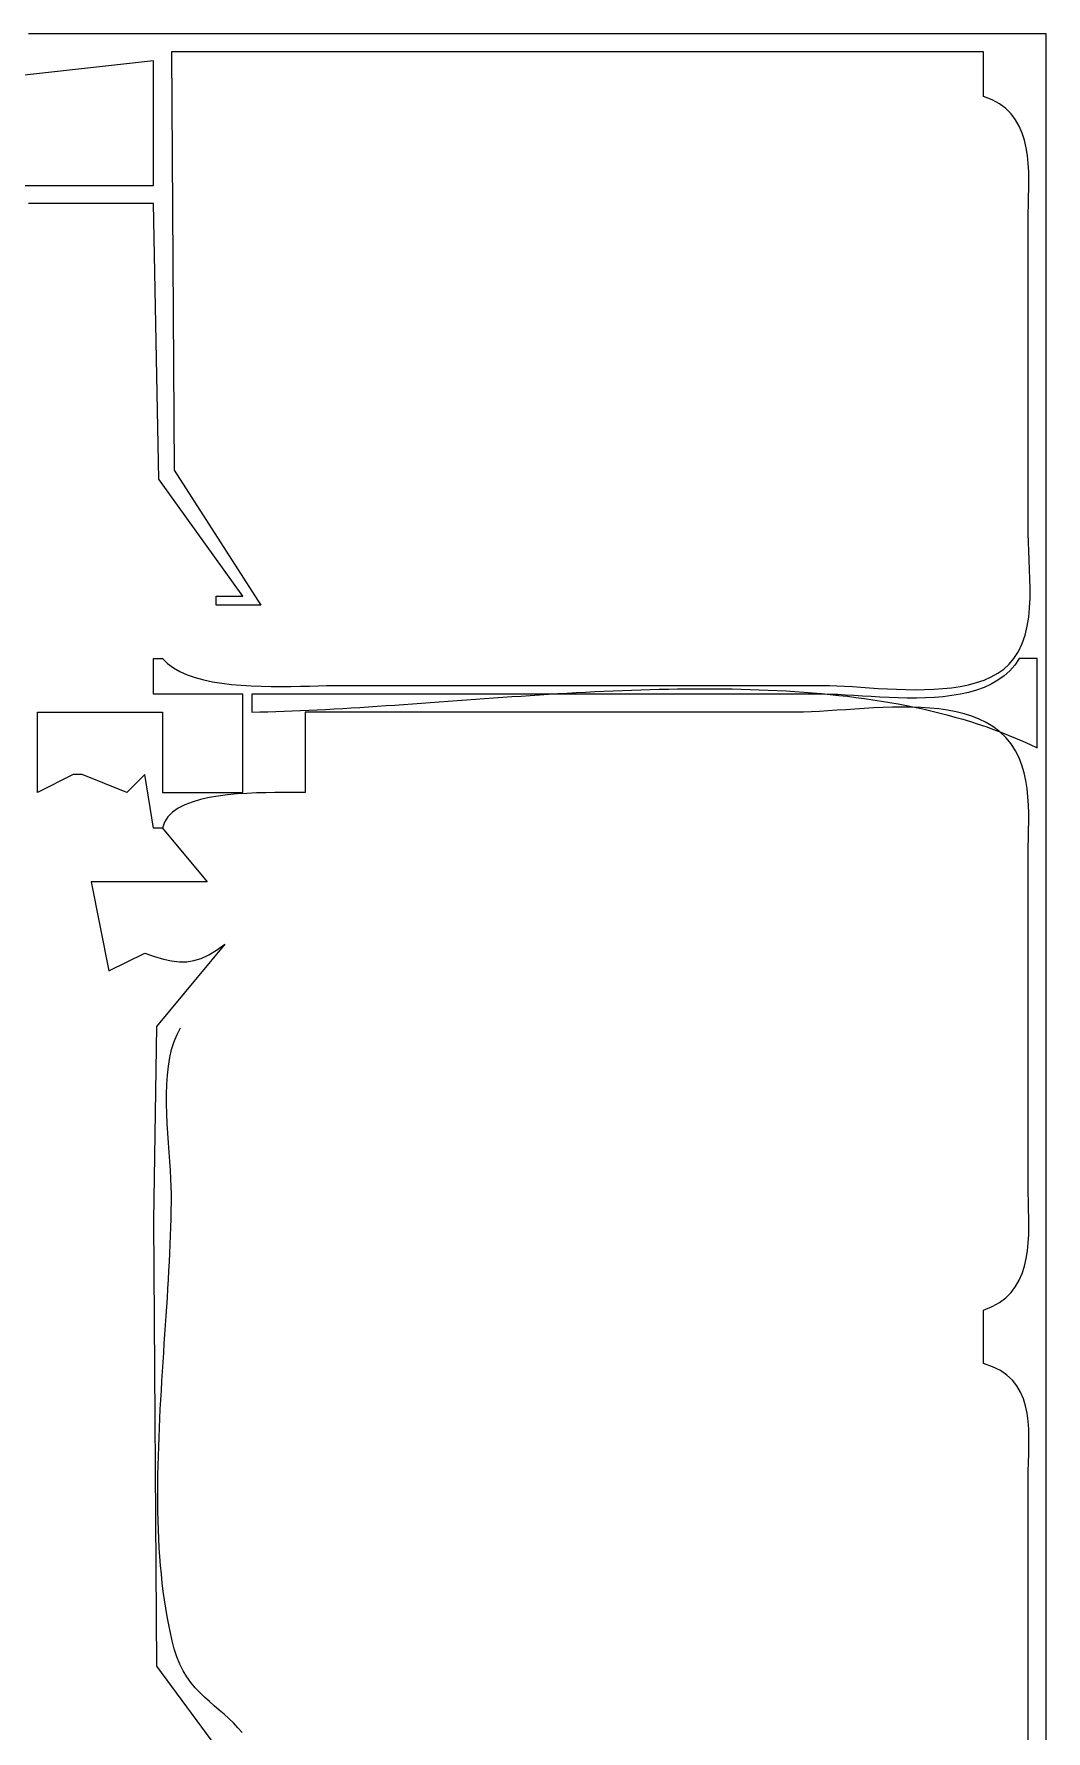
# Model space of a CAD drawing. Header units: metres. Extents: x 169 to 614, y 211 to 1165.
# Drawn here: x 419.6 to 533, y 924.8 to 1115 of the extents above; entities that cross this region are included whole.
import ezdxf

# ---------------------------------------------------------------- set-up
doc = ezdxf.new("R2010")
doc.units = ezdxf.units.M

msp = doc.modelspace()

# ---------------------------------------------------------------- linework, layer by layer
for p, q in [((533, 1115), (419, 1115)), ((533, 592), (533, 1115)), ((526, 1113), (435, 1113)), ((435, 1113), (435.3179, 1066.1042)), ((526, 1108), (526, 1113)), ((433, 1112), (415, 1110)), ((433, 1098), (433, 1112)), ((526.9465, 1107.6221), (526, 1108)), ((527.7694, 1107.1643), (526.9465, 1107.6221)), ((528.477, 1106.6328), (527.7694, 1107.1643)), ((529.0778, 1106.0337), (528.477, 1106.6328)), ((529.5803, 1105.3733), (529.0778, 1106.0337)), ((529.9928, 1104.6575), (529.5803, 1105.3733)), ((530.3239, 1103.8927), (529.9928, 1104.6575)), ((530.5818, 1103.0849), (530.3239, 1103.8927)), ((530.7752, 1102.2403), (530.5818, 1103.0849)), ((530.9124, 1101.3651), (530.7752, 1102.2403)), ((531.0018, 1100.4655), (530.9124, 1101.3651)), ((531.0519, 1099.5475), (531.0018, 1100.4655)), ((531.0712, 1098.6174), (531.0519, 1099.5475)), ((416, 1098), (433, 1098)), ((531.0509, 1096.7453), (531.0681, 1097.6813)), ((531.0681, 1097.6813), (531.0712, 1098.6174)), ((433, 1096), (419, 1096)), ((433.6034, 1065.1042), (433, 1096)), ((531.0084, 1094.8985), (531.0282, 1095.8157)), ((531.0282, 1095.8157), (531.0509, 1096.7453)), ((531, 1094), (531.0084, 1094.8985)), ((531, 1059), (531, 1094)), ((443, 1052), (433.6034, 1065.1042)), ((435.3179, 1066.1042), (445, 1051)), ((531.0148, 1058.0623), (531, 1059)), ((531.0524, 1057.077), (531.0148, 1058.0623)), ((531.1021, 1056.0536), (531.0524, 1057.077)), ((531.153, 1055.0016), (531.1021, 1056.0536)), ((531.1947, 1053.9304), (531.153, 1055.0016)), ((531.2164, 1052.8496), (531.1947, 1053.9304)), ((440, 1051), (440, 1052)), ((440, 1052), (443, 1052)), ((531.1573, 1050.6968), (531.2075, 1051.7685)), ((531.2075, 1051.7685), (531.2164, 1052.8496)), ((445, 1051), (440, 1051)), ((531.0551, 1049.6438), (531.1573, 1050.6968)), ((530.6523, 1047.6323), (530.8904, 1048.6192)), ((530.8904, 1048.6192), (531.0551, 1049.6438)), ((529.9137, 1045.8097), (530.3303, 1046.6926)), ((530.3303, 1046.6926), (530.6523, 1047.6323)), ((433, 1041), (433, 1045)), ((433, 1045), (434, 1045)), ((434, 1045), (434.5595, 1044.452)), ((434.5595, 1044.452), (435.2146, 1043.9701)), ((528.2633, 1043.8316), (528.8658, 1044.3753)), ((528.8658, 1044.3753), (529.3919, 1044.993)), ((529.4976, 1044.2789), (528.9262, 1043.6372)), ((529.3919, 1044.993), (529.9137, 1045.8097)), ((530, 1045), (529.4976, 1044.2789)), ((532, 1045), (530, 1045)), ((532, 1035), (532, 1045)), ((435.2146, 1043.9701), (435.9564, 1043.5503)), ((435.9564, 1043.5503), (436.7759, 1043.1884)), ((436.7759, 1043.1884), (437.6642, 1042.8805)), ((437.6642, 1042.8805), (438.6126, 1042.6226)), ((438.6126, 1042.6226), (439.6121, 1042.4105)), ((439.6121, 1042.4105), (440.6538, 1042.2403)), ((440.6538, 1042.2403), (441.7289, 1042.1079)), ((524.3186, 1042.0737), (525.2116, 1042.3113)), ((525.2116, 1042.3113), (526.0587, 1042.6017)), ((526.0587, 1042.6017), (526.8537, 1042.9491)), ((527.5958, 1042.5746), (526.8467, 1042.1453)), ((526.8537, 1042.9491), (527.5906, 1043.3576)), ((527.5906, 1043.3576), (528.2633, 1043.8316)), ((528.2906, 1043.0705), (527.5958, 1042.5746)), ((528.9262, 1043.6372), (528.2906, 1043.0705)), ((443, 1041), (433, 1041)), ((441.7289, 1042.1079), (442.8284, 1042.0093)), ((442.8284, 1042.0093), (443.9436, 1041.9405)), ((443, 1030), (443, 1041)), ((443.9436, 1041.9405), (445.0655, 1041.8973)), ((508, 1041), (444, 1041)), ((444, 1041), (444, 1039)), ((445.0655, 1041.8973), (446.1852, 1041.8759)), ((446.1852, 1041.8759), (447.2939, 1041.872)), ((447.2939, 1041.872), (448.3827, 1041.8818)), ((448.3827, 1041.8818), (449.4427, 1041.9011)), ((449.4427, 1041.9011), (450.465, 1041.926)), ((450.465, 1041.926), (451.4407, 1041.9523)), ((451.4407, 1041.9523), (452.3611, 1041.9761)), ((452.3611, 1041.9761), (453.2171, 1041.9934)), ((453.2171, 1041.9934), (454, 1042)), ((454, 1042), (508, 1042)), ((466.0195, 1040.229), (467.0298, 1040.303)), ((467.0298, 1040.303), (468.0429, 1040.3769)), ((468.0429, 1040.3769), (469.0586, 1040.4506)), ((469.0586, 1040.4506), (470.0769, 1040.524)), ((470.0769, 1040.524), (471.0975, 1040.5967)), ((471.0975, 1040.5967), (472.1202, 1040.6686)), ((472.1202, 1040.6686), (473.1449, 1040.7394)), ((473.1449, 1040.7394), (474.1713, 1040.8091)), ((474.1713, 1040.8091), (475.1993, 1040.8773)), ((475.1993, 1040.8773), (476.2287, 1040.9438)), ((476.2287, 1040.9438), (477.2593, 1041.0086)), ((477.2593, 1041.0086), (478.2909, 1041.0713)), ((478.2909, 1041.0713), (479.3233, 1041.1317)), ((479.3233, 1041.1317), (480.3564, 1041.1897)), ((480.3564, 1041.1897), (481.39, 1041.245)), ((481.39, 1041.245), (482.4239, 1041.2975)), ((482.4239, 1041.2975), (483.4578, 1041.3469)), ((483.4578, 1041.3469), (484.4917, 1041.393)), ((484.4917, 1041.393), (485.5253, 1041.4356)), ((485.5253, 1041.4356), (486.5585, 1041.4746)), ((486.5585, 1041.4746), (487.591, 1041.5096)), ((487.591, 1041.5096), (488.6227, 1041.5406)), ((488.6227, 1041.5406), (489.6534, 1041.5673)), ((489.6534, 1041.5673), (490.6828, 1041.5894)), ((490.6828, 1041.5894), (491.711, 1041.6069)), ((491.711, 1041.6069), (492.7375, 1041.6194)), ((492.7375, 1041.6194), (493.7623, 1041.6269)), ((493.7623, 1041.6269), (494.7852, 1041.629)), ((494.7852, 1041.629), (495.806, 1041.6256)), ((495.806, 1041.6256), (496.8244, 1041.6164)), ((496.8244, 1041.6164), (497.8404, 1041.6014)), ((497.8404, 1041.6014), (498.8537, 1041.5801)), ((498.8537, 1041.5801), (499.8642, 1041.5526)), ((499.8642, 1041.5526), (500.8716, 1041.5185)), ((500.8716, 1041.5185), (501.8758, 1041.4776)), ((501.8758, 1041.4776), (502.8766, 1041.4298)), ((502.8766, 1041.4298), (503.8738, 1041.3748)), ((503.8738, 1041.3748), (504.8672, 1041.3124)), ((504.8672, 1041.3124), (505.8567, 1041.2425)), ((505.8567, 1041.2425), (506.8421, 1041.1648)), ((506.8421, 1041.1648), (507.8231, 1041.0791)), ((507.8231, 1041.0791), (508.7995, 1040.9852)), ((508, 1042), (508.7436, 1041.9889)), ((508.8068, 1040.9894), (508, 1041)), ((508.7436, 1041.9889), (509.5448, 1041.9586)), ((508.7995, 1040.9852), (509.7713, 1040.883)), ((509.6572, 1040.9605), (508.8068, 1040.9894)), ((509.5448, 1041.9586), (510.3973, 1041.9133)), ((510.5465, 1040.9175), (509.6572, 1040.9605)), ((509.7713, 1040.883), (510.7382, 1040.7721)), ((510.3973, 1041.9133), (511.295, 1041.8572)), ((511.4696, 1040.8647), (510.5465, 1040.9175)), ((510.7382, 1040.7721), (511.7001, 1040.6524)), ((511.295, 1041.8572), (512.232, 1041.7946)), ((512.4217, 1040.8063), (511.4696, 1040.8647)), ((511.7001, 1040.6524), (512.6567, 1040.5237)), ((512.232, 1041.7946), (513.202, 1041.7296)), ((513.3978, 1040.7465), (512.4217, 1040.8063)), ((512.6567, 1040.5237), (513.6078, 1040.3859)), ((513.202, 1041.7296), (514.1991, 1041.6666)), ((514.3931, 1040.6897), (513.3978, 1040.7465)), ((513.6078, 1040.3859), (514.5534, 1040.2386)), ((514.1991, 1041.6666), (515.2172, 1041.6097)), ((515.4027, 1040.64), (514.3931, 1040.6897)), ((515.2172, 1041.6097), (516.2501, 1041.5632)), ((516.4217, 1040.6016), (515.4027, 1040.64)), ((516.2501, 1041.5632), (517.2918, 1041.5314)), ((517.4451, 1040.5789), (516.4217, 1040.6016)), ((517.2918, 1041.5314), (518.3362, 1041.5184)), ((518.468, 1040.5761), (517.4451, 1040.5789)), ((518.3362, 1041.5184), (519.3772, 1041.5285)), ((519.4857, 1040.5974), (518.468, 1040.5761)), ((519.3772, 1041.5285), (520.4087, 1041.5659)), ((520.4931, 1040.6471), (519.4857, 1040.5974)), ((520.4087, 1041.5659), (521.4247, 1041.6349)), ((521.4853, 1040.7293), (520.4931, 1040.6471)), ((521.4247, 1041.6349), (522.4191, 1041.7397)), ((522.4576, 1040.8484), (521.4853, 1040.7293)), ((522.4191, 1041.7397), (523.3858, 1041.8846)), ((523.4049, 1041.0087), (522.4576, 1040.8484)), ((523.3858, 1041.8846), (524.3186, 1042.0737)), ((524.3223, 1041.2142), (523.4049, 1041.0087)), ((525.2051, 1041.4693), (524.3223, 1041.2142)), ((526.0482, 1041.7783), (525.2051, 1041.4693)), ((526.8467, 1042.1453), (526.0482, 1041.7783)), ((420, 1030), (420, 1039)), ((420, 1039), (434, 1039)), ((434, 1039), (434, 1030)), ((444, 1039), (444.8933, 1039.0173)), ((444.8933, 1039.0173), (445.7938, 1039.0394)), ((445.7938, 1039.0394), (446.7012, 1039.066)), ((446.7012, 1039.066), (447.6153, 1039.097)), ((447.6153, 1039.097), (448.536, 1039.132)), ((448.536, 1039.132), (449.4631, 1039.1709)), ((449.4631, 1039.1709), (450.3964, 1039.2134)), ((505, 1039), (450, 1039)), ((450, 1039), (450, 1030)), ((450.3964, 1039.2134), (451.3356, 1039.2595)), ((451.3356, 1039.2595), (452.2807, 1039.3088)), ((452.2807, 1039.3088), (453.2314, 1039.3612)), ((453.2314, 1039.3612), (454.1876, 1039.4165)), ((454.1876, 1039.4165), (455.149, 1039.4745)), ((455.149, 1039.4745), (456.1156, 1039.5349)), ((456.1156, 1039.5349), (457.087, 1039.5975)), ((457.087, 1039.5975), (458.0631, 1039.6622)), ((458.0631, 1039.6622), (459.0437, 1039.7288)), ((459.0437, 1039.7288), (460.0287, 1039.797)), ((460.0287, 1039.797), (461.0179, 1039.8666)), ((461.0179, 1039.8666), (462.011, 1039.9374)), ((462.011, 1039.9374), (463.0079, 1040.0093)), ((463.0079, 1040.0093), (464.0084, 1040.082)), ((464.0084, 1040.082), (465.0124, 1040.1553)), ((465.0124, 1040.1553), (466.0195, 1040.229)), ((505.8293, 1039.0108), (505, 1039)), ((506.7033, 1039.0409), (505.8293, 1039.0108)), ((507.6171, 1039.0863), (506.7033, 1039.0409)), ((508.5661, 1039.1434), (507.6171, 1039.0863)), ((509.5455, 1039.2084), (508.5661, 1039.1434)), ((510.5507, 1039.2774), (509.5455, 1039.2084)), ((511.577, 1039.3467), (510.5507, 1039.2774)), ((512.6196, 1039.4125), (511.577, 1039.3467)), ((513.6739, 1039.471), (512.6196, 1039.4125)), ((514.7351, 1039.5184), (513.6739, 1039.471)), ((514.5534, 1040.2386), (515.4931, 1040.0816)), ((515.7985, 1039.551), (514.7351, 1039.5184)), ((515.4931, 1040.0816), (516.4269, 1039.9149)), ((516.8595, 1039.565), (515.7985, 1039.551)), ((516.4269, 1039.9149), (517.3544, 1039.7381)), ((517.9133, 1039.5565), (516.8595, 1039.565)), ((517.3544, 1039.7381), (518.2757, 1039.5511)), ((518.9552, 1039.5218), (517.9133, 1039.5565)), ((518.2757, 1039.5511), (519.1903, 1039.3536)), ((519.9805, 1039.4572), (518.9552, 1039.5218)), ((519.1903, 1039.3536), (520.0983, 1039.1456)), ((520.9846, 1039.3588), (519.9805, 1039.4572)), ((520.0983, 1039.1456), (520.9993, 1038.9266)), ((521.9626, 1039.2228), (520.9846, 1039.3588)), ((520.9993, 1038.9266), (521.8933, 1038.6966)), ((521.8933, 1038.6966), (522.7799, 1038.4554)), ((522.91, 1039.0455), (521.9626, 1039.2228)), ((522.7799, 1038.4554), (523.6591, 1038.2026)), ((523.8219, 1038.8231), (522.91, 1039.0455)), ((524.6937, 1038.5518), (523.8219, 1038.8231)), ((525.5208, 1038.2277), (524.6937, 1038.5518)), ((523.6591, 1038.2026), (524.5307, 1037.9382)), ((524.5307, 1037.9382), (525.3944, 1037.662)), ((525.3944, 1037.662), (526.2501, 1037.3737)), ((526.2983, 1037.8473), (525.5208, 1038.2277)), ((526.2501, 1037.3737), (527.0976, 1037.073)), ((527.0216, 1037.4066), (526.2983, 1037.8473)), ((527.8157, 1036.7998), (527.0216, 1037.4066)), ((527.0976, 1037.073), (527.9367, 1036.7599)), ((528.4999, 1036.1404), (527.8157, 1036.7998)), ((527.9367, 1036.7599), (528.7672, 1036.4341)), ((529.0823, 1035.4328), (528.4999, 1036.1404)), ((528.7672, 1036.4341), (529.589, 1036.0954)), ((529.5708, 1034.6815), (529.0823, 1035.4328)), ((529.9734, 1033.8912), (529.5708, 1034.6815)), ((529.589, 1036.0954), (530.4018, 1035.7437)), ((530.4018, 1035.7437), (531.2055, 1035.3786)), ((531.2055, 1035.3786), (532, 1035)), ((530.298, 1033.0662), (529.9734, 1033.8912)), ((530.5526, 1032.2111), (530.298, 1033.0662)), ((424, 1032), (420, 1030)), ((425, 1032), (424, 1032)), ((430, 1030), (425, 1032)), ((432, 1032), (430, 1030)), ((433, 1026), (432, 1032)), ((530.7451, 1031.3304), (530.5526, 1032.2111)), ((530.8835, 1030.4287), (530.7451, 1031.3304)), ((434, 1030), (443, 1030)), ((437.3352, 1028.9302), (436.5027, 1028.6073)), ((438.2451, 1029.1986), (437.3352, 1028.9302)), ((439.218, 1029.4176), (438.2451, 1029.1986)), ((440.2396, 1029.5921), (439.218, 1029.4176)), ((441.2959, 1029.7272), (440.2396, 1029.5921)), ((442.3723, 1029.828), (441.2959, 1029.7272)), ((443.4547, 1029.8994), (442.3723, 1029.828)), ((444.5289, 1029.9466), (443.4547, 1029.8994)), ((445.5804, 1029.9744), (444.5289, 1029.9466)), ((446.5951, 1029.9879), (445.5804, 1029.9744)), ((447.5587, 1029.9922), (446.5951, 1029.9879)), ((448.4569, 1029.9923), (447.5587, 1029.9922)), ((449.2754, 1029.9932), (448.4569, 1029.9923)), ((450, 1030), (449.2754, 1029.9932)), ((530.9759, 1029.5105), (530.8835, 1030.4287)), ((531.03, 1028.5803), (530.9759, 1029.5105)), ((434.612, 1027.2616), (434.2316, 1026.6706)), ((435.1269, 1027.778), (434.612, 1027.2616)), ((435.7619, 1028.2249), (435.1269, 1027.778)), ((436.5027, 1028.6073), (435.7619, 1028.2249)), ((531.054, 1027.6426), (531.03, 1028.5803)), ((531.0558, 1026.7019), (531.054, 1027.6426)), ((434, 1026), (433, 1026)), ((434.2316, 1026.6706), (434, 1026)), ((434, 1026), (439, 1020)), ((531.0245, 1024.8297), (531.0433, 1025.7628)), ((531.0433, 1025.7628), (531.0558, 1026.7019)), ((531, 1023), (531.0074, 1023.9073)), ((531.0074, 1023.9073), (531.0245, 1024.8297)), ((531, 986), (531, 1023)), ((427, 1020), (426, 1020)), ((426, 1020), (428, 1010)), ((439, 1020), (427, 1020)), ((428, 1010), (432, 1012)), ((432, 1012), (433.1, 1011.6164)), ((441, 1013), (433.3179, 1003.787)), ((438.3405, 1011.4058), (439.1767, 1011.7929)), ((439.1767, 1011.7929), (440.0564, 1012.3216)), ((440.0564, 1012.3216), (441, 1013)), ((433.1, 1011.6164), (434.1015, 1011.3192)), ((434.1015, 1011.3192), (435.0247, 1011.1164)), ((435.0247, 1011.1164), (435.8899, 1011.0157)), ((435.8899, 1011.0157), (436.7174, 1011.0251)), ((436.7174, 1011.0251), (437.5275, 1011.1525)), ((437.5275, 1011.1525), (438.3405, 1011.4058)), ((433.3179, 1003.787), (433, 982)), ((435.292, 1002.0769), (435.6249, 1002.8797)), ((435.6249, 1002.8797), (436.0277, 1003.6104)), ((434.8142, 1000.2862), (435.0237, 1001.2098)), ((435.0237, 1001.2098), (435.292, 1002.0769)), ((434.5502, 998.3011), (434.6582, 999.3141)), ((434.6582, 999.3141), (434.8142, 1000.2862)), ((434.4557, 996.1844), (434.4845, 997.2553)), ((434.4845, 997.2553), (434.5502, 998.3011)), ((434.4584, 995.0964), (434.4557, 996.1844)), ((434.4869, 993.9991), (434.4584, 995.0964)), ((434.5358, 992.9002), (434.4869, 993.9991)), ((434.5996, 991.8078), (434.5358, 992.9002)), ((434.6728, 990.7297), (434.5996, 991.8078)), ((434.7498, 989.6736), (434.6728, 990.7297)), ((434.8252, 988.6475), (434.7498, 989.6736)), ((434.8934, 987.6592), (434.8252, 988.6475)), ((434.9489, 986.7167), (434.8934, 987.6592)), ((434.9863, 985.8276), (434.9489, 986.7167)), ((435, 985), (434.9863, 985.8276)), ((531.0084, 985.1014), (531, 986)), ((434.9838, 983.1601), (434.9958, 984.0858)), ((434.9958, 984.0858), (435, 985)), ((531.0282, 984.1842), (531.0084, 985.1014)), ((531.0509, 983.2546), (531.0282, 984.1842)), ((531.068, 982.3186), (531.0509, 983.2546)), ((433, 982), (433.3179, 932.1042)), ((434.9382, 981.2764), (434.9645, 982.2235)), ((434.9645, 982.2235), (434.9838, 983.1601)), ((531.0519, 980.4523), (531.0712, 981.3825)), ((531.0712, 981.3825), (531.068, 982.3186)), ((434.8672, 979.3528), (434.9056, 980.3194)), ((434.9056, 980.3194), (434.9382, 981.2764)), ((530.9123, 978.6347), (531.0018, 979.5344)), ((531.0018, 979.5344), (531.0519, 980.4523)), ((434.7747, 977.3933), (434.8234, 978.3773)), ((434.8234, 978.3773), (434.8672, 979.3528)), ((530.5818, 976.915), (530.7752, 977.7595)), ((530.7752, 977.7595), (530.9123, 978.6347)), ((434.665, 975.4018), (434.7218, 976.4013)), ((434.7218, 976.4013), (434.7747, 977.3933)), ((529.9928, 975.3424), (530.3238, 976.1072)), ((530.3238, 976.1072), (530.5818, 976.915)), ((434.542, 973.3822), (434.6049, 974.3952)), ((434.6049, 974.3952), (434.665, 975.4018)), ((528.477, 973.3671), (529.0778, 973.9661)), ((529.0778, 973.9661), (529.5803, 974.6266)), ((529.5803, 974.6266), (529.9928, 975.3424)), ((434.4098, 971.3385), (434.4768, 972.3631)), ((434.4768, 972.3631), (434.542, 973.3822)), ((526, 972), (526.9465, 972.3778)), ((526, 966), (526, 972)), ((526.9465, 972.3778), (527.7694, 972.8356)), ((527.7694, 972.8356), (528.477, 973.3671)), ((434.2725, 969.2746), (434.3415, 970.3088)), ((434.3415, 970.3088), (434.4098, 971.3385)), ((434.1341, 967.1945), (434.2032, 968.2364)), ((434.2032, 968.2364), (434.2725, 969.2746)), ((433.9988, 965.1021), (434.0658, 966.1496)), ((434.0658, 966.1496), (434.1341, 967.1945)), ((433.9335, 964.0526), (433.9988, 965.1021)), ((527.0102, 965.651), (526, 966)), ((527.8794, 965.2208), (527.0102, 965.651)), ((528.618, 964.7153), (527.8794, 965.2208)), ((529.2361, 964.1403), (528.618, 964.7153)), ((433.8103, 961.9492), (433.8705, 963.0014)), ((433.8705, 963.0014), (433.9335, 964.0526)), ((529.7441, 963.5016), (529.2361, 964.1403)), ((530.1524, 962.8052), (529.7441, 963.5016)), ((530.4711, 962.0567), (530.1524, 962.8052)), ((433.7002, 959.8434), (433.7533, 960.8964)), ((433.7533, 960.8964), (433.8103, 961.9492)), ((530.7105, 961.2621), (530.4711, 962.0567)), ((530.8811, 960.4273), (530.7105, 961.2621)), ((530.993, 959.558), (530.8811, 960.4273)), ((433.6074, 957.7391), (433.6514, 958.7908)), ((433.6514, 958.7908), (433.7002, 959.8434)), ((531.0567, 958.6602), (530.993, 959.558)), ((531.0822, 957.7395), (531.0567, 958.6602)), ((433.5359, 955.6403), (433.5688, 956.6888)), ((433.5688, 956.6888), (433.6074, 957.7391)), ((531.0605, 955.8535), (531.0801, 956.802)), ((531.0801, 956.802), (531.0822, 957.7395)), ((433.5094, 954.5942), (433.5359, 955.6403)), ((531.0101, 953.9466), (531.0337, 954.8997)), ((531.0337, 954.8997), (531.0605, 955.8535)), ((433.4775, 952.511), (433.4898, 953.5509)), ((433.4898, 953.5509), (433.5094, 954.5942)), ((531, 953), (531.0101, 953.9466)), ((531, 916), (531, 953)), ((433.4731, 951.4749), (433.4775, 952.511)), ((433.477, 950.4431), (433.4731, 951.4749)), ((433.4899, 949.4162), (433.477, 950.4431)), ((433.5121, 948.3946), (433.4899, 949.4162)), ((433.5442, 947.3788), (433.5121, 948.3946)), ((433.5868, 946.3692), (433.5442, 947.3788)), ((433.6402, 945.3665), (433.5868, 946.3692)), ((433.7051, 944.3711), (433.6402, 945.3665)), ((433.7819, 943.3834), (433.7051, 944.3711)), ((433.8711, 942.404), (433.7819, 943.3834)), ((433.9733, 941.4334), (433.8711, 942.404)), ((434.0889, 940.472), (433.9733, 941.4334)), ((434.2185, 939.5204), (434.0889, 940.472)), ((434.3626, 938.579), (434.2185, 939.5204)), ((434.5217, 937.6484), (434.3626, 938.579)), ((434.6962, 936.729), (434.5217, 937.6484)), ((434.8868, 935.8213), (434.6962, 936.729)), ((435.0938, 934.9259), (434.8868, 935.8213)), ((435.3179, 934.0432), (435.0938, 934.9259)), ((435.5958, 933.1459), (435.3179, 934.0432)), ((433.3179, 932.1042), (443, 919)), ((435.927, 932.3273), (435.5958, 933.1459)), ((436.3055, 931.5794), (435.927, 932.3273)), ((436.7257, 930.8941), (436.3055, 931.5794)), ((437.1818, 930.2635), (436.7257, 930.8941)), ((437.668, 929.6795), (437.1818, 930.2635)), ((438.1785, 929.1341), (437.668, 929.6795)), ((438.7076, 928.6192), (438.1785, 929.1341)), ((439.2496, 928.1269), (438.7076, 928.6192)), ((439.7987, 927.6492), (439.2496, 928.1269)), ((440.349, 927.178), (439.7987, 927.6492)), ((440.8949, 926.7054), (440.349, 927.178)), ((441.4305, 926.2232), (440.8949, 926.7054)), ((441.9502, 925.7235), (441.4305, 926.2232)), ((442.4481, 925.1983), (441.9502, 925.7235)), ((442.9186, 924.6395), (442.4481, 925.1983))]:
    msp.add_line(p, q)

doc.saveas('drawing.dxf')
